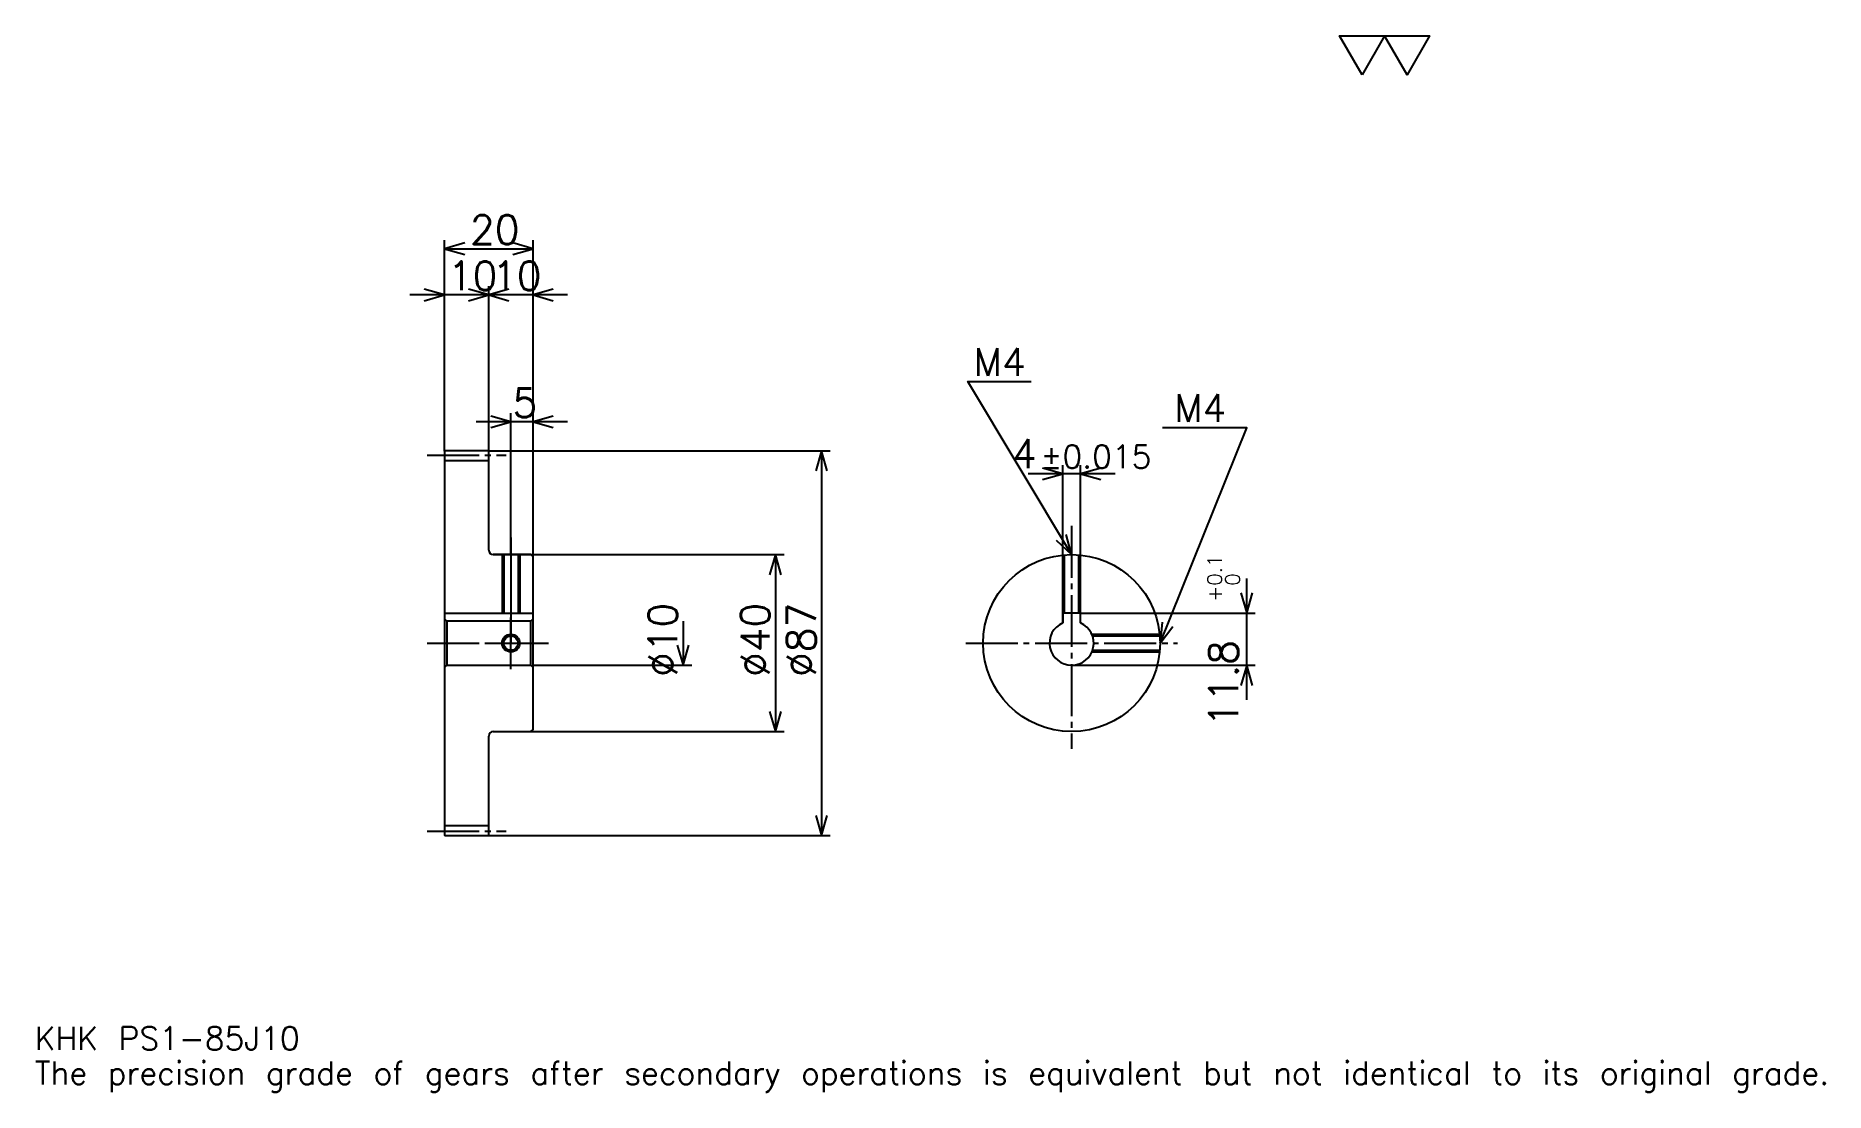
# Model space of a CAD drawing. Extents: x 13 to 418, y 5 to 244.
import ezdxf

# ---------------------------------------------------------------- set-up
doc = ezdxf.new("R2010")
doc.units = 0
doc.linetypes.add('DASHDOT', pattern=[15.652174, 11.73913, -1.304348, 1.304348, -1.304348])
doc.layers.get('0').update_dxf_attribs({"linetype": 'CONTINUOUS'})
doc.layers.add('DASHDOT', color=6, linetype='DASHDOT')
doc.styles.add('KANJI', font='TXT', dxfattribs={"bigfont": 'BIGFONT'})

msp = doc.modelspace()

# ---------------------------------------------------------------- linework, layer by layer
at = {"color": 5}
for p, q in [((105.652168, 149.804352), (105.652168, 197.41304)), ((105.652168, 195.456512), (125.652168, 195.456512)), ((125.652168, 149.804352), (125.652168, 197.41304)), ((115.652168, 149.804352), (115.652168, 186.978256)), ((123.478256, 185.021729), (97.82608, 185.021729)), ((133.478256, 185.021729), (107.82608, 185.021729)), ((120.652168, 149.804352), (120.652168, 158.282608)), ((133.478256, 156.32608), (112.82608, 156.32608)), ((105.652168, 149.704346), (105.652168, 149.804352)), ((115.55217, 149.804352), (125.652168, 149.804352)), ((115.652168, 149.704346), (115.652168, 149.804352)), ((120.652168, 126.304344), (120.652168, 149.804352)), ((120.652168, 126.304344), (120.652168, 149.804352)), ((125.652168, 149.804352), (192.82608, 149.804352)), ((125.652168, 125.804344), (125.652168, 149.804352)), ((190.869568, 149.804352), (190.869568, 62.804344)), ((245.391296, 113.104347), (245.391296, 146.521744)), ((249.391296, 113.104347), (249.391296, 146.521744)), ((257.217377, 144.565216), (237.565216, 144.565216)), ((116.652168, 126.304344), (125.652168, 126.304344)), ((125.652168, 126.304344), (182.391296, 126.304344)), ((180.434784, 126.304344), (180.434784, 86.304344)), ((286.956512, 93.478256), (286.956512, 120.930435)), ((159.565216, 111.304344), (159.565216, 101.304344)), ((249.391296, 113.104347), (288.913055, 113.104347)), ((125.652168, 101.304344), (161.521729, 101.304344)), ((247.391296, 101.304344), (288.913055, 101.304344)), ((116.652168, 86.304344), (125.652168, 86.304344)), ((125.652168, 86.304344), (182.391296, 86.304344)), ((115.55217, 62.804344), (125.652168, 62.804344)), ((125.652168, 62.804344), (192.82608, 62.804344))]:
    msp.add_line(p, q, dxfattribs=at)
at = {"color": 4}
for p, q in [((105.652168, 147.554352), (115.652168, 147.554352)), ((105.652168, 113.104347), (125.652168, 113.104347)), ((106.152168, 111.304344), (106.152168, 101.304344)), ((125.152168, 111.304344), (125.652168, 111.804344)), ((125.152168, 101.304344), (125.652168, 100.804344)), ((105.652168, 65.054344), (115.652168, 65.054344))]:
    msp.add_line(p, q, dxfattribs=at)
at = {"color": 7}
msp.add_lwpolyline([(313.043488, 234.782608), (307.956543, 243.600006), (328.304352, 243.600006), (323.217407, 234.782608), (318.130432, 243.600006), (313.043488, 234.782608)], dxfattribs=at)
at = {"color": 5}
for points in [[(110.217384, 196.760864), (105.652168, 195.456512), (110.217384, 194.152176)], [(121.086952, 194.152176), (125.652168, 195.456512), (121.086952, 196.760864)], [(101.086952, 183.717392), (105.652168, 185.021729), (101.086952, 186.32608)], [(111.086952, 183.717392), (115.652168, 185.021729), (111.086952, 186.32608)], [(120.217384, 186.32608), (115.652168, 185.021729), (120.217384, 183.717392)], [(130.217392, 186.32608), (125.652168, 185.021729), (130.217392, 183.717392)], [(247.391296, 126.304344), (223.91304, 165.434784), (238.260864, 165.434784)], [(116.086952, 155.021729), (120.652168, 156.32608), (116.086952, 157.630432)], [(130.217392, 157.630432), (125.652168, 156.32608), (130.217392, 155.021729)], [(267.391296, 106.304344), (286.956512, 155), (267.913055, 155)], [(192.173904, 145.239136), (190.869568, 149.804352), (189.565216, 145.239136)], [(240.82608, 143.260864), (245.391296, 144.565216), (240.82608, 145.869568)], [(253.956512, 145.869568), (249.391296, 144.565216), (253.956512, 143.260864)], [(243.924042, 129.547913), (247.391296, 126.304344), (246.16098, 130.890076)], [(181.73912, 121.739128), (180.434784, 126.304344), (179.130432, 121.739128)], [(285.652161, 117.669563), (286.956512, 113.104347), (288.260864, 117.669563)], [(267.882996, 111.026711), (267.391296, 106.304344), (270.303619, 110.054146)], [(158.260864, 105.86956), (159.565216, 101.304344), (160.869568, 105.86956)], [(288.260864, 96.739128), (286.956512, 101.304344), (285.652161, 96.739128)], [(179.130432, 90.86956), (180.434784, 86.304344), (181.73912, 90.86956)], [(189.565216, 67.36956), (190.869568, 62.804344), (192.173904, 67.36956)]]:
    msp.add_lwpolyline(points, dxfattribs=at)
at = {"color": 4}
for points in [[(115.652168, 127.304344), (115.652168, 149.704346), (115.55217, 149.804352), (105.752167, 149.804352), (105.652168, 149.704346), (105.652168, 100.804344)], [(116.652168, 86.304344), (125.152168, 86.304344), (125.652168, 86.804344), (125.652168, 125.804344), (125.152168, 126.304344), (116.652168, 126.304344)], [(118.652168, 126.304344), (118.652168, 113.104347)], [(119.032166, 126.304344), (119.032166, 113.104347)], [(122.272171, 126.304344), (122.272171, 113.104347)], [(122.652168, 126.304344), (122.652168, 113.104347)], [(245.391296, 110.886917), (245.391296, 126.204094)], [(245.771301, 113.104347), (245.771301, 126.238625)], [(249.011292, 113.104347), (249.011292, 126.238625)], [(249.391296, 110.886917), (249.391296, 126.204094)], [(105.652168, 100.804344), (106.152168, 101.304344), (125.152168, 101.304344), (125.152168, 111.304344), (106.152168, 111.304344), (105.652168, 111.804344)], [(249.391296, 110.886917), (249.391296, 113.104347), (245.391296, 113.104347), (245.391296, 110.886917)], [(251.973877, 108.304344), (267.291046, 108.304344)], [(252.121582, 107.924347), (267.325592, 107.924347)], [(251.973877, 104.304344), (267.291046, 104.304344)], [(252.121582, 104.684341), (267.325592, 104.684341)], [(105.652168, 100.804344), (105.652168, 62.904343), (105.752167, 62.804344), (115.55217, 62.804344), (115.652168, 62.904343), (115.652168, 85.304344)]]:
    msp.add_lwpolyline(points, dxfattribs=at)
for centre, radius in [((247.391296, 106.304344), 20), ((120.652168, 106.304344), 1.62)]:
    msp.add_circle(centre, radius, dxfattribs=at)
at = {"color": 7}
msp.add_circle((120.652168, 106.304344), 2, dxfattribs=at)
at = {"color": 4}
for centre, radius, start, end in [((116.652168, 127.304344), 1, 180, 270), ((247.391296, 106.304344), 5, 113.57817801, 66.42182199), ((116.652168, 85.304344), 1, 90, 180)]:
    msp.add_arc(centre, radius, start, end, dxfattribs=at)
at = {"layer": 'DASHDOT', "color": 7}
for p, q in [((101.739128, 148.804352), (119.565208, 148.804352)), ((247.391296, 132.82608), (247.391296, 82.391296)), ((120.652168, 126.304344), (120.652168, 106.304344)), ((101.739128, 106.304344), (129.565216, 106.304344)), ((223.478256, 106.304344), (271.304352, 106.304344)), ((101.739128, 63.804344), (119.565208, 63.804344))]:
    msp.add_line(p, q, dxfattribs=at)
for points in [[(120.652168, 130.217392), (120.652168, 109.191299)], [(120.652168, 100.391304), (120.652168, 112.217384)], [(114.73912, 106.304344), (126.565216, 106.304344)]]:
    msp.add_lwpolyline(points, dxfattribs=at)

# ---------------------------------------------------------------- texts
at = {"color": 7, "style": 'KANJI'}
for s, height, p in [('20', 6.521739, (111.41304, 196.5)), ('10', 6.521739, (106.41304, 186.065216)), ('10', 6.521739, (116.41304, 186.065216)), ('M4', 6.26087, (225.217377, 166.739136)), ('5', 6.521739, (121.0326, 157.369568)), ('M4', 6.26087, (270.521729, 156.304352)), ('4', 6.521739, (233.929138, 145.869568)), ('%%p0.015', 5.217391, (240.384857, 145.869568)), ('KHK PS1-85J10', 5.217391, (13.043478, 14.347826)), ('The precision grade of gears after secondary operations is equivalent but not identical to its original grade.', 5.217391, (13.043478, 6.521739))]:
    msp.add_text(s, height=height, dxfattribs=at).set_placement(p)
for s, height, p in [('0.1', 3.26087, (281.347839, 119.309372)), ('0', 3.26087, (285.391296, 119.309372)), ('+', 3.26087, (281.347839, 115.657196)), ('%%c10', 6.521739, (158.260864, 98.641304)), ('%%c40', 6.521739, (179.130432, 98.641296)), ('%%c87', 6.521739, (189.565216, 98.641296)), ('11.8', 6.521739, (285, 87.428528))]:
    msp.add_text(s, height=height, rotation=90, dxfattribs=at).set_placement(p)

doc.saveas('drawing.dxf')
